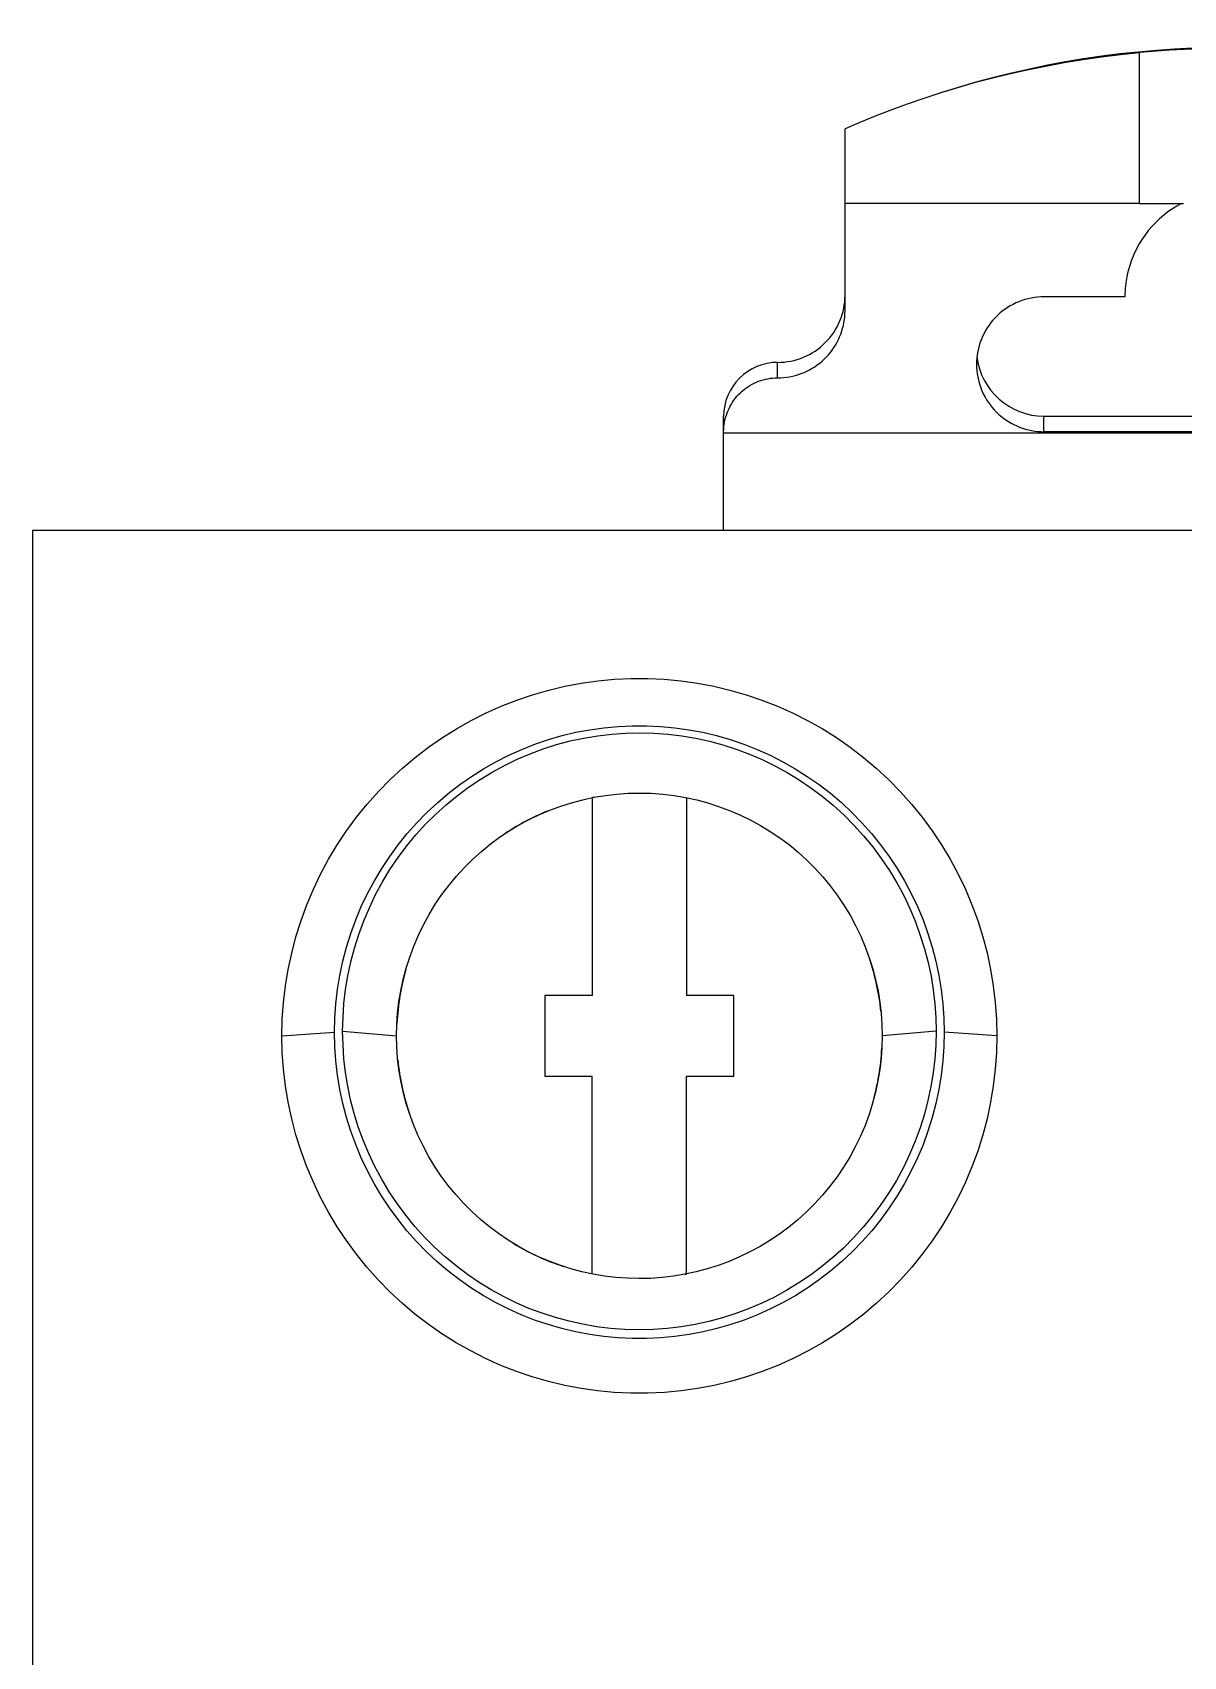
# Model space of a CAD drawing. Header units: millimetres. Extents: x 2268 to 4339, y 1619 to 2163.
# Drawn here: x 4043.6 to 4059.95, y 1847.58 to 1870.64 of the extents above; entities that cross this region are included whole.
import ezdxf

# ---------------------------------------------------------------- set-up
doc = ezdxf.new("R2010")
doc.units = ezdxf.units.MM

msp = doc.modelspace()

# ---------------------------------------------------------------- linework, layer by layer
for p, q in [((4059.055, 1870.323), (4058.787, 1870.29)), ((4059.325, 1870.351), (4059.055, 1870.323)), ((4059.75, 1870.389), (4059.325, 1870.355)), ((4059.325, 1870.356), (4059.325, 1870.351)), ((4059.325, 1868.212), (4059.325, 1870.351)), ((4060.176, 1870.409), (4059.75, 1870.389)), ((4057.732, 1870.108), (4057.477, 1870.05)), ((4057.992, 1870.16), (4057.732, 1870.108)), ((4058.255, 1870.209), (4057.992, 1870.16)), ((4058.52, 1870.252), (4058.255, 1870.209)), ((4058.787, 1870.29), (4058.52, 1870.252)), ((4056.739, 1869.856), (4056.504, 1869.784)), ((4056.98, 1869.924), (4056.739, 1869.856)), ((4057.226, 1869.989), (4056.98, 1869.924)), ((4057.477, 1870.05), (4057.226, 1869.989)), ((4056.025, 1869.624), (4055.795, 1869.539)), ((4056.262, 1869.705), (4056.025, 1869.624)), ((4056.504, 1869.784), (4056.262, 1869.705)), ((4055.571, 1869.453), (4055.354, 1869.364)), ((4055.795, 1869.539), (4055.571, 1869.453)), ((4055.354, 1869.364), (4055.144, 1869.273)), ((4055.144, 1868.212), (4055.144, 1869.273)), ((4055.144, 1866.695), (4055.144, 1868.212)), ((4055.334, 1868.212), (4055.144, 1868.212)), ((4055.527, 1868.212), (4055.334, 1868.212)), ((4055.724, 1868.212), (4055.527, 1868.212)), ((4055.925, 1868.212), (4055.724, 1868.212)), ((4056.129, 1868.212), (4055.925, 1868.212)), ((4056.336, 1868.212), (4056.129, 1868.212)), ((4056.547, 1868.212), (4056.336, 1868.212)), ((4056.761, 1868.212), (4056.547, 1868.212)), ((4056.978, 1868.212), (4056.761, 1868.212)), ((4057.198, 1868.212), (4056.978, 1868.212)), ((4057.421, 1868.212), (4057.198, 1868.212)), ((4057.647, 1868.212), (4057.421, 1868.212)), ((4057.877, 1868.212), (4057.647, 1868.212)), ((4058.109, 1868.212), (4057.877, 1868.212)), ((4058.345, 1868.212), (4058.109, 1868.212)), ((4058.585, 1868.212), (4058.345, 1868.212)), ((4058.828, 1868.212), (4058.585, 1868.212)), ((4059.074, 1868.212), (4058.828, 1868.212)), ((4059.325, 1868.212), (4059.074, 1868.212)), ((4059.325, 1868.212), (4059.951, 1868.212)), ((4059.67, 1868.046), (4059.612, 1867.997)), ((4059.73, 1868.092), (4059.67, 1868.046)), ((4059.793, 1868.136), (4059.73, 1868.092)), ((4059.857, 1868.176), (4059.793, 1868.136)), ((4059.924, 1868.212), (4059.857, 1868.176)), ((4059.456, 1867.833), (4059.409, 1867.772)), ((4059.505, 1867.89), (4059.456, 1867.833)), ((4059.557, 1867.944), (4059.505, 1867.89)), ((4059.612, 1867.997), (4059.557, 1867.944)), ((4059.282, 1867.567), (4059.246, 1867.49)), ((4059.322, 1867.64), (4059.282, 1867.567)), ((4059.364, 1867.708), (4059.322, 1867.64)), ((4059.409, 1867.772), (4059.364, 1867.708)), ((4059.182, 1867.318), (4059.156, 1867.221)), ((4059.212, 1867.407), (4059.182, 1867.318)), ((4059.246, 1867.49), (4059.212, 1867.407)), ((4059.136, 1867.117), (4059.123, 1867.006)), ((4059.156, 1867.221), (4059.136, 1867.117)), ((4057.743, 1866.86), (4057.699, 1866.848)), ((4057.788, 1866.87), (4057.743, 1866.86)), ((4057.833, 1866.877), (4057.788, 1866.87)), ((4057.878, 1866.883), (4057.833, 1866.877)), ((4057.924, 1866.886), (4057.878, 1866.883)), ((4057.969, 1866.887), (4057.924, 1866.886)), ((4059.118, 1866.887), (4057.969, 1866.887)), ((4059.123, 1867.006), (4059.118, 1866.887)), ((4055.14, 1866.609), (4055.143, 1866.652)), ((4055.143, 1866.652), (4055.144, 1866.695)), ((4057.308, 1866.622), (4057.276, 1866.59)), ((4057.342, 1866.653), (4057.308, 1866.622)), ((4057.377, 1866.682), (4057.342, 1866.653)), ((4057.413, 1866.709), (4057.377, 1866.682)), ((4057.451, 1866.734), (4057.413, 1866.709)), ((4057.49, 1866.758), (4057.451, 1866.734)), ((4057.53, 1866.78), (4057.49, 1866.758)), ((4057.571, 1866.8), (4057.53, 1866.78)), ((4057.613, 1866.818), (4057.571, 1866.8)), ((4057.656, 1866.834), (4057.613, 1866.818)), ((4057.699, 1866.848), (4057.656, 1866.834)), ((4055.083, 1866.358), (4055.097, 1866.399)), ((4055.097, 1866.399), (4055.11, 1866.44)), ((4055.11, 1866.44), (4055.12, 1866.482)), ((4055.12, 1866.482), (4055.129, 1866.524)), ((4055.129, 1866.524), (4055.135, 1866.566)), ((4055.135, 1866.566), (4055.14, 1866.609)), ((4057.14, 1866.407), (4057.118, 1866.367)), ((4057.163, 1866.446), (4057.14, 1866.407)), ((4057.189, 1866.484), (4057.163, 1866.446)), ((4057.216, 1866.521), (4057.189, 1866.484)), ((4057.245, 1866.556), (4057.216, 1866.521)), ((4057.276, 1866.59), (4057.245, 1866.556)), ((4054.961, 1866.132), (4054.986, 1866.167)), ((4054.986, 1866.167), (4055.009, 1866.203)), ((4055.009, 1866.203), (4055.03, 1866.241)), ((4055.03, 1866.241), (4055.049, 1866.279)), ((4055.049, 1866.279), (4055.067, 1866.318)), ((4055.067, 1866.318), (4055.083, 1866.358)), ((4057.05, 1866.198), (4057.039, 1866.154)), ((4057.064, 1866.242), (4057.05, 1866.198)), ((4057.08, 1866.284), (4057.064, 1866.242)), ((4057.098, 1866.326), (4057.08, 1866.284)), ((4057.118, 1866.367), (4057.098, 1866.326)), ((4054.186, 1865.737), (4054.186, 1865.956)), ((4054.749, 1865.92), (4054.784, 1865.946)), ((4054.784, 1865.946), (4054.817, 1865.973)), ((4054.817, 1865.973), (4054.848, 1866.002)), ((4054.848, 1866.002), (4054.879, 1866.033)), ((4054.879, 1866.033), (4054.908, 1866.064)), ((4054.908, 1866.064), (4054.935, 1866.097)), ((4054.935, 1866.097), (4054.961, 1866.132)), ((4057.013, 1865.974), (4057.012, 1865.928)), ((4057.012, 1865.928), (4057.013, 1865.884)), ((4057.016, 1866.019), (4057.013, 1865.974)), ((4057.021, 1866.064), (4057.016, 1866.019)), ((4057.029, 1866.109), (4057.021, 1866.064)), ((4057.039, 1866.154), (4057.029, 1866.109)), ((4053.917, 1865.688), (4053.95, 1865.699)), ((4053.95, 1865.699), (4053.982, 1865.709)), ((4053.982, 1865.709), (4054.016, 1865.718)), ((4054.016, 1865.718), (4054.049, 1865.724)), ((4054.049, 1865.724), (4054.083, 1865.73)), ((4054.083, 1865.73), (4054.118, 1865.734)), ((4054.118, 1865.734), (4054.152, 1865.736)), ((4054.152, 1865.736), (4054.186, 1865.737)), ((4054.186, 1865.737), (4054.229, 1865.738)), ((4054.229, 1865.738), (4054.272, 1865.741)), ((4054.272, 1865.741), (4054.315, 1865.745)), ((4054.315, 1865.745), (4054.357, 1865.752)), ((4054.357, 1865.752), (4054.399, 1865.761)), ((4054.399, 1865.761), (4054.441, 1865.771)), ((4054.441, 1865.771), (4054.482, 1865.784)), ((4054.482, 1865.784), (4054.523, 1865.798)), ((4054.523, 1865.798), (4054.563, 1865.814)), ((4054.563, 1865.814), (4054.602, 1865.832)), ((4054.602, 1865.832), (4054.64, 1865.851)), ((4054.64, 1865.851), (4054.678, 1865.872)), ((4054.678, 1865.872), (4054.714, 1865.895)), ((4054.714, 1865.895), (4054.749, 1865.92)), ((4057.013, 1865.884), (4057.016, 1865.84)), ((4057.016, 1865.84), (4057.021, 1865.796)), ((4057.021, 1865.796), (4057.028, 1865.752)), ((4057.028, 1865.752), (4057.037, 1865.709)), ((4057.037, 1865.709), (4057.048, 1865.666)), ((4053.587, 1865.449), (4053.609, 1865.475)), ((4053.609, 1865.475), (4053.633, 1865.5)), ((4053.633, 1865.5), (4053.657, 1865.525)), ((4053.657, 1865.525), (4053.682, 1865.548)), ((4053.682, 1865.548), (4053.709, 1865.57)), ((4053.709, 1865.57), (4053.736, 1865.591)), ((4053.736, 1865.591), (4053.764, 1865.61)), ((4053.764, 1865.61), (4053.793, 1865.628)), ((4053.793, 1865.628), (4053.823, 1865.645)), ((4053.823, 1865.645), (4053.854, 1865.661)), ((4053.854, 1865.661), (4053.885, 1865.675)), ((4053.885, 1865.675), (4053.917, 1865.688)), ((4057.048, 1865.666), (4057.061, 1865.624)), ((4057.061, 1865.624), (4057.076, 1865.582)), ((4057.076, 1865.582), (4057.093, 1865.542)), ((4057.093, 1865.542), (4057.112, 1865.502)), ((4057.112, 1865.502), (4057.132, 1865.463)), ((4053.458, 1865.208), (4053.469, 1865.24)), ((4053.469, 1865.24), (4053.482, 1865.272)), ((4053.482, 1865.272), (4053.496, 1865.303)), ((4053.496, 1865.303), (4053.512, 1865.334)), ((4053.512, 1865.334), (4053.529, 1865.364)), ((4053.529, 1865.364), (4053.547, 1865.393)), ((4053.547, 1865.393), (4053.566, 1865.421)), ((4053.566, 1865.421), (4053.587, 1865.449)), ((4057.132, 1865.463), (4057.155, 1865.425)), ((4057.155, 1865.425), (4057.179, 1865.388)), ((4057.179, 1865.388), (4057.205, 1865.352)), ((4057.205, 1865.352), (4057.233, 1865.317)), ((4057.233, 1865.317), (4057.262, 1865.283)), ((4057.262, 1865.283), (4057.292, 1865.252)), ((4057.292, 1865.252), (4057.324, 1865.221)), ((4053.42, 1864.972), (4053.42, 1865.192)), ((4053.42, 1864.972), (4053.421, 1865.006)), ((4053.421, 1865.006), (4053.423, 1865.04)), ((4053.423, 1865.04), (4053.427, 1865.074)), ((4053.427, 1865.074), (4053.432, 1865.108)), ((4053.432, 1865.108), (4053.439, 1865.142)), ((4053.439, 1865.142), (4053.448, 1865.175)), ((4053.448, 1865.175), (4053.458, 1865.208)), ((4057.324, 1865.221), (4057.357, 1865.192)), ((4057.357, 1865.192), (4057.392, 1865.165)), ((4057.392, 1865.165), (4057.428, 1865.139)), ((4057.428, 1865.139), (4057.465, 1865.115)), ((4057.465, 1865.115), (4057.503, 1865.092)), ((4057.503, 1865.092), (4057.542, 1865.072)), ((4057.542, 1865.072), (4057.583, 1865.053)), ((4057.583, 1865.053), (4057.623, 1865.036)), ((4057.623, 1865.036), (4057.665, 1865.021)), ((4057.665, 1865.021), (4057.707, 1865.008)), ((4057.707, 1865.008), (4057.75, 1864.997)), ((4057.969, 1864.972), (4057.969, 1865.192)), ((4057.969, 1865.192), (4063.237, 1865.192)), ((4053.42, 1864.956), (4053.42, 1864.972)), ((4053.42, 1864.956), (4067.786, 1864.956)), ((4053.42, 1863.576), (4053.42, 1864.956)), ((4057.75, 1864.997), (4057.793, 1864.988)), ((4057.793, 1864.988), (4057.837, 1864.981)), ((4057.837, 1864.981), (4057.881, 1864.976)), ((4057.881, 1864.976), (4057.925, 1864.973)), ((4057.925, 1864.973), (4057.969, 1864.972)), ((4063.237, 1864.972), (4057.969, 1864.972)), ((4043.604, 1863.576), (4077.89, 1863.576)), ((4043.604, 1863.576), (4043.604, 1845.475)), ((4050.935, 1861.303), (4051.166, 1861.358)), ((4051.166, 1861.358), (4051.398, 1861.401)), ((4051.398, 1861.401), (4051.633, 1861.434)), ((4051.633, 1861.434), (4051.868, 1861.456)), ((4051.868, 1861.456), (4052.104, 1861.468)), ((4052.104, 1861.468), (4052.341, 1861.468)), ((4052.341, 1861.468), (4052.577, 1861.457)), ((4052.577, 1861.457), (4052.813, 1861.435)), ((4052.813, 1861.435), (4053.047, 1861.402)), ((4053.047, 1861.402), (4053.28, 1861.358)), ((4053.28, 1861.358), (4053.51, 1861.303)), ((4050.262, 1861.075), (4050.483, 1861.161)), ((4050.483, 1861.161), (4050.707, 1861.237)), ((4050.707, 1861.237), (4050.935, 1861.303)), ((4053.51, 1861.303), (4053.738, 1861.237)), ((4053.738, 1861.237), (4053.963, 1861.161)), ((4053.963, 1861.161), (4054.184, 1861.075)), ((4049.626, 1860.754), (4049.833, 1860.871)), ((4049.833, 1860.871), (4050.045, 1860.978)), ((4050.045, 1860.978), (4050.262, 1861.075)), ((4054.184, 1861.075), (4054.4, 1860.978)), ((4054.4, 1860.978), (4054.612, 1860.871)), ((4054.612, 1860.871), (4054.819, 1860.755)), ((4049.229, 1860.492), (4049.425, 1860.628)), ((4049.425, 1860.628), (4049.626, 1860.754)), ((4050.931, 1860.6), (4051.125, 1860.656)), ((4051.125, 1860.656), (4051.322, 1860.703)), ((4051.322, 1860.703), (4051.52, 1860.74)), ((4051.435, 1860.622), (4051.632, 1860.655)), ((4051.52, 1860.74), (4051.72, 1860.768)), ((4051.632, 1860.655), (4051.831, 1860.678)), ((4051.72, 1860.768), (4051.921, 1860.787)), ((4051.831, 1860.678), (4052.03, 1860.692)), ((4051.921, 1860.787), (4052.122, 1860.797)), ((4052.03, 1860.692), (4052.23, 1860.697)), ((4052.122, 1860.797), (4052.324, 1860.797)), ((4052.23, 1860.697), (4052.429, 1860.692)), ((4052.324, 1860.797), (4052.525, 1860.787)), ((4052.429, 1860.692), (4052.629, 1860.677)), ((4052.525, 1860.787), (4052.726, 1860.768)), ((4052.629, 1860.677), (4052.827, 1860.653)), ((4052.726, 1860.768), (4052.926, 1860.74)), ((4052.827, 1860.653), (4053.023, 1860.62)), ((4052.926, 1860.74), (4053.124, 1860.703)), ((4053.124, 1860.703), (4053.32, 1860.656)), ((4053.32, 1860.656), (4053.514, 1860.6)), ((4054.819, 1860.755), (4055.021, 1860.628)), ((4055.021, 1860.628), (4055.216, 1860.492)), ((4049.04, 1860.347), (4049.229, 1860.492)), ((4050.367, 1860.377), (4050.552, 1860.46)), ((4050.488, 1860.321), (4050.671, 1860.399)), ((4050.552, 1860.46), (4050.74, 1860.534)), ((4050.671, 1860.399), (4050.858, 1860.468)), ((4050.74, 1860.534), (4050.931, 1860.6)), ((4050.858, 1860.468), (4051.048, 1860.528)), ((4051.048, 1860.528), (4051.24, 1860.58)), ((4051.24, 1860.58), (4051.435, 1860.622)), ((4053.023, 1860.62), (4053.218, 1860.577)), ((4053.218, 1860.577), (4053.41, 1860.525)), ((4053.41, 1860.525), (4053.599, 1860.464)), ((4053.514, 1860.6), (4053.706, 1860.534)), ((4053.599, 1860.464), (4053.786, 1860.394)), ((4053.706, 1860.534), (4053.894, 1860.46)), ((4053.786, 1860.394), (4053.969, 1860.316)), ((4053.894, 1860.46), (4054.079, 1860.377)), ((4055.216, 1860.492), (4055.405, 1860.347)), ((4048.684, 1860.031), (4048.858, 1860.193)), ((4048.858, 1860.193), (4049.04, 1860.347)), ((4049.838, 1860.077), (4050.009, 1860.186)), ((4050.009, 1860.186), (4050.186, 1860.286)), ((4050.133, 1860.139), (4050.309, 1860.234)), ((4050.186, 1860.286), (4050.367, 1860.377)), ((4050.309, 1860.234), (4050.488, 1860.321)), ((4053.969, 1860.316), (4054.148, 1860.229)), ((4054.079, 1860.377), (4054.26, 1860.286)), ((4054.148, 1860.229), (4054.323, 1860.133)), ((4054.26, 1860.286), (4054.436, 1860.186)), ((4054.436, 1860.186), (4054.608, 1860.077)), ((4055.405, 1860.347), (4055.587, 1860.194)), ((4055.587, 1860.194), (4055.762, 1860.032)), ((4048.516, 1859.861), (4048.684, 1860.031)), ((4049.509, 1859.836), (4049.671, 1859.961)), ((4049.671, 1859.961), (4049.838, 1860.077)), ((4049.796, 1859.923), (4049.963, 1860.035)), ((4049.963, 1860.035), (4050.133, 1860.139)), ((4054.323, 1860.133), (4054.494, 1860.029)), ((4054.494, 1860.029), (4054.66, 1859.916)), ((4054.608, 1860.077), (4054.775, 1859.961)), ((4054.775, 1859.961), (4054.936, 1859.837)), ((4055.762, 1860.032), (4055.929, 1859.861)), ((4048.357, 1859.683), (4048.516, 1859.861)), ((4049.205, 1859.565), (4049.354, 1859.704)), ((4049.354, 1859.704), (4049.509, 1859.836)), ((4049.48, 1859.675), (4049.635, 1859.803)), ((4049.635, 1859.803), (4049.796, 1859.923)), ((4051.106, 1859.655), (4051.261, 1859.704)), ((4051.261, 1859.704), (4051.419, 1859.746)), ((4051.419, 1859.746), (4051.578, 1859.78)), ((4051.553, 1859.775), (4051.553, 1856.968)), ((4051.578, 1859.78), (4051.74, 1859.807)), ((4051.74, 1859.807), (4051.902, 1859.826)), ((4051.902, 1859.826), (4052.065, 1859.837)), ((4052.065, 1859.837), (4052.229, 1859.841)), ((4052.229, 1859.841), (4052.392, 1859.837)), ((4052.392, 1859.837), (4052.555, 1859.825)), ((4052.555, 1859.825), (4052.717, 1859.805)), ((4052.717, 1859.805), (4052.878, 1859.778)), ((4052.878, 1859.778), (4053.037, 1859.743)), ((4052.893, 1859.775), (4052.893, 1856.968)), ((4053.037, 1859.743), (4053.194, 1859.701)), ((4053.194, 1859.701), (4053.349, 1859.652)), ((4054.66, 1859.916), (4054.821, 1859.795)), ((4054.821, 1859.795), (4054.977, 1859.667)), ((4054.936, 1859.837), (4055.092, 1859.705)), ((4055.092, 1859.705), (4055.241, 1859.565)), ((4055.929, 1859.861), (4056.088, 1859.683)), ((4048.065, 1859.305), (4048.207, 1859.497)), ((4048.207, 1859.497), (4048.357, 1859.683)), ((4049.062, 1859.419), (4049.205, 1859.565)), ((4049.186, 1859.397), (4049.33, 1859.54)), ((4049.33, 1859.54), (4049.48, 1859.675)), ((4050.657, 1859.465), (4050.803, 1859.535)), ((4050.803, 1859.535), (4050.953, 1859.599)), ((4050.953, 1859.599), (4051.106, 1859.655)), ((4053.349, 1859.652), (4053.502, 1859.595)), ((4053.502, 1859.595), (4053.651, 1859.531)), ((4053.651, 1859.531), (4053.798, 1859.46)), ((4054.977, 1859.667), (4055.126, 1859.53)), ((4055.126, 1859.53), (4055.27, 1859.386)), ((4055.241, 1859.565), (4055.384, 1859.419)), ((4056.088, 1859.683), (4056.239, 1859.498)), ((4056.239, 1859.498), (4056.38, 1859.305)), ((4047.933, 1859.106), (4048.065, 1859.305)), ((4048.798, 1859.107), (4048.926, 1859.266)), ((4048.919, 1859.089), (4049.049, 1859.246)), ((4048.926, 1859.266), (4049.062, 1859.419)), ((4049.049, 1859.246), (4049.186, 1859.397)), ((4050.238, 1859.212), (4050.374, 1859.303)), ((4050.374, 1859.303), (4050.513, 1859.387)), ((4050.513, 1859.387), (4050.657, 1859.465)), ((4053.798, 1859.46), (4053.941, 1859.382)), ((4053.941, 1859.382), (4054.081, 1859.297)), ((4054.081, 1859.297), (4054.217, 1859.206)), ((4055.27, 1859.386), (4055.407, 1859.234)), ((4055.384, 1859.419), (4055.519, 1859.266)), ((4055.519, 1859.266), (4055.648, 1859.107)), ((4056.38, 1859.305), (4056.513, 1859.106)), ((4047.81, 1858.9), (4047.933, 1859.106)), ((4048.677, 1858.942), (4048.798, 1859.107)), ((4048.796, 1858.925), (4048.919, 1859.089)), ((4049.856, 1858.9), (4049.979, 1859.01)), ((4049.979, 1859.01), (4050.106, 1859.114)), ((4050.106, 1859.114), (4050.238, 1859.212)), ((4054.217, 1859.206), (4054.349, 1859.108)), ((4054.349, 1859.108), (4054.476, 1859.003)), ((4055.407, 1859.234), (4055.537, 1859.076)), ((4055.537, 1859.076), (4055.659, 1858.912)), ((4055.648, 1859.107), (4055.769, 1858.942)), ((4056.513, 1859.106), (4056.636, 1858.901)), ((4047.696, 1858.69), (4047.81, 1858.9)), ((4048.564, 1858.771), (4048.677, 1858.942)), ((4048.681, 1858.755), (4048.796, 1858.925)), ((4049.626, 1858.661), (4049.738, 1858.783)), ((4049.738, 1858.783), (4049.856, 1858.9)), ((4054.476, 1859.003), (4054.598, 1858.892)), ((4054.598, 1858.892), (4054.716, 1858.775)), ((4055.659, 1858.912), (4055.773, 1858.741)), ((4055.769, 1858.942), (4055.882, 1858.771)), ((4056.636, 1858.901), (4056.749, 1858.69)), ((4047.593, 1858.474), (4047.696, 1858.69)), ((4048.362, 1858.414), (4048.459, 1858.595)), ((4048.459, 1858.595), (4048.564, 1858.771)), ((4048.477, 1858.398), (4048.575, 1858.579)), ((4048.575, 1858.579), (4048.681, 1858.755)), ((4049.52, 1858.533), (4049.626, 1858.661)), ((4054.716, 1858.775), (4054.828, 1858.652)), ((4054.828, 1858.652), (4054.934, 1858.523)), ((4055.773, 1858.741), (4055.879, 1858.565)), ((4055.879, 1858.565), (4055.977, 1858.384)), ((4055.882, 1858.771), (4055.987, 1858.595)), ((4055.987, 1858.595), (4056.084, 1858.414)), ((4056.749, 1858.69), (4056.853, 1858.474)), ((4047.5, 1858.254), (4047.593, 1858.474)), ((4048.274, 1858.229), (4048.362, 1858.414)), ((4048.388, 1858.213), (4048.477, 1858.398)), ((4049.325, 1858.261), (4049.419, 1858.4)), ((4049.419, 1858.4), (4049.52, 1858.533)), ((4054.934, 1858.523), (4055.034, 1858.389)), ((4055.034, 1858.389), (4055.128, 1858.25)), ((4055.977, 1858.384), (4056.065, 1858.199)), ((4056.084, 1858.414), (4056.172, 1858.229)), ((4056.853, 1858.474), (4056.945, 1858.254)), ((4047.418, 1858.029), (4047.5, 1858.254)), ((4048.194, 1858.039), (4048.274, 1858.229)), ((4048.308, 1858.024), (4048.388, 1858.213)), ((4049.158, 1857.971), (4049.238, 1858.118)), ((4049.238, 1858.118), (4049.325, 1858.261)), ((4055.128, 1858.25), (4055.215, 1858.107)), ((4055.215, 1858.107), (4055.294, 1857.96)), ((4056.065, 1858.199), (4056.144, 1858.011)), ((4056.172, 1858.229), (4056.252, 1858.04)), ((4056.945, 1858.254), (4057.028, 1858.029)), ((4047.346, 1857.801), (4047.418, 1858.029)), ((4048.124, 1857.847), (4048.194, 1858.039)), ((4048.237, 1857.833), (4048.308, 1858.024)), ((4049.085, 1857.821), (4049.158, 1857.971)), ((4055.294, 1857.96), (4055.366, 1857.809)), ((4056.144, 1858.011), (4056.213, 1857.82)), ((4056.252, 1858.04), (4056.322, 1857.847)), ((4057.028, 1858.029), (4057.1, 1857.801)), ((4047.285, 1857.569), (4047.346, 1857.801)), ((4048.011, 1857.452), (4048.063, 1857.651)), ((4048.063, 1857.651), (4048.124, 1857.847)), ((4048.124, 1857.443), (4048.176, 1857.639)), ((4048.176, 1857.639), (4048.237, 1857.833)), ((4048.962, 1857.511), (4049.02, 1857.667)), ((4049.02, 1857.667), (4049.085, 1857.821)), ((4055.366, 1857.809), (4055.431, 1857.656)), ((4055.431, 1857.656), (4055.488, 1857.501)), ((4056.213, 1857.82), (4056.273, 1857.628)), ((4056.273, 1857.628), (4056.324, 1857.434)), ((4056.322, 1857.847), (4056.383, 1857.651)), ((4056.383, 1857.651), (4056.435, 1857.452)), ((4057.1, 1857.801), (4057.16, 1857.57)), ((4047.236, 1857.336), (4047.285, 1857.569)), ((4047.968, 1857.252), (4048.011, 1857.452)), ((4048.083, 1857.246), (4048.124, 1857.443)), ((4048.912, 1857.353), (4048.962, 1857.511)), ((4055.488, 1857.501), (4055.537, 1857.345)), ((4056.324, 1857.434), (4056.365, 1857.24)), ((4056.435, 1857.452), (4056.478, 1857.252)), ((4057.16, 1857.57), (4057.21, 1857.336)), ((4047.197, 1857.101), (4047.236, 1857.336)), ((4047.935, 1857.05), (4047.968, 1857.252)), ((4048.05, 1857.049), (4048.083, 1857.246)), ((4048.835, 1857.034), (4048.87, 1857.194)), ((4048.87, 1857.194), (4048.912, 1857.353)), ((4055.537, 1857.345), (4055.578, 1857.187)), ((4055.578, 1857.187), (4055.612, 1857.029)), ((4056.365, 1857.24), (4056.396, 1857.045)), ((4056.478, 1857.252), (4056.511, 1857.05)), ((4057.21, 1857.336), (4057.249, 1857.101)), ((4047.169, 1856.865), (4047.197, 1857.101)), ((4047.911, 1856.847), (4047.935, 1857.05)), ((4048.027, 1856.852), (4048.05, 1857.049)), ((4048.809, 1856.874), (4048.835, 1857.034)), ((4050.882, 1856.968), (4050.882, 1855.818)), ((4051.553, 1856.968), (4050.882, 1856.968)), ((4053.564, 1856.968), (4052.893, 1856.968)), ((4053.564, 1855.818), (4053.564, 1856.968)), ((4055.612, 1857.029), (4055.638, 1856.87)), ((4056.396, 1857.045), (4056.419, 1856.849)), ((4056.511, 1857.05), (4056.535, 1856.847)), ((4057.249, 1857.101), (4057.277, 1856.865)), ((4047.152, 1856.629), (4047.169, 1856.865)), ((4047.897, 1856.645), (4047.911, 1856.847)), ((4048.014, 1856.654), (4048.027, 1856.852)), ((4048.779, 1856.553), (4048.79, 1856.713)), ((4048.79, 1856.713), (4048.809, 1856.874)), ((4055.638, 1856.87), (4055.656, 1856.711)), ((4055.656, 1856.711), (4055.667, 1856.552)), ((4056.419, 1856.849), (4056.432, 1856.653)), ((4056.535, 1856.847), (4056.549, 1856.645)), ((4057.277, 1856.865), (4057.294, 1856.629)), ((4047.147, 1856.393), (4047.152, 1856.629)), ((4047.892, 1856.443), (4047.897, 1856.645)), ((4048.009, 1856.458), (4048.014, 1856.654)), ((4048.775, 1856.393), (4048.779, 1856.553)), ((4055.667, 1856.552), (4055.671, 1856.393)), ((4056.432, 1856.653), (4056.437, 1856.458)), ((4056.549, 1856.645), (4056.554, 1856.443)), ((4057.294, 1856.629), (4057.299, 1856.393)), ((4047.147, 1856.393), (4047.892, 1856.443)), ((4047.152, 1856.157), (4047.147, 1856.393)), ((4047.897, 1856.24), (4047.892, 1856.443)), ((4048.014, 1856.263), (4048.009, 1856.458)), ((4048.009, 1856.458), (4048.775, 1856.393)), ((4048.027, 1856.068), (4048.014, 1856.263)), ((4048.779, 1856.235), (4048.775, 1856.393)), ((4055.671, 1856.393), (4055.667, 1856.234)), ((4056.437, 1856.458), (4055.671, 1856.393)), ((4056.432, 1856.262), (4056.419, 1856.065)), ((4056.437, 1856.458), (4056.432, 1856.262)), ((4056.554, 1856.443), (4056.549, 1856.24)), ((4057.299, 1856.393), (4056.554, 1856.443)), ((4057.299, 1856.393), (4057.294, 1856.157)), ((4047.169, 1855.92), (4047.152, 1856.157)), ((4047.911, 1856.037), (4047.897, 1856.24)), ((4047.935, 1855.835), (4047.911, 1856.037)), ((4048.049, 1855.873), (4048.027, 1856.068)), ((4048.79, 1856.076), (4048.779, 1856.235)), ((4048.808, 1855.918), (4048.79, 1856.076)), ((4055.656, 1856.074), (4055.637, 1855.914)), ((4055.667, 1856.234), (4055.656, 1856.074)), ((4056.419, 1856.065), (4056.396, 1855.869)), ((4056.535, 1856.037), (4056.511, 1855.835)), ((4056.549, 1856.24), (4056.535, 1856.037)), ((4057.294, 1856.157), (4057.277, 1855.92)), ((4047.197, 1855.684), (4047.169, 1855.92)), ((4047.968, 1855.633), (4047.935, 1855.835)), ((4048.081, 1855.679), (4048.049, 1855.873)), ((4048.834, 1855.759), (4048.808, 1855.918)), ((4050.882, 1855.818), (4051.553, 1855.818)), ((4051.553, 1853.011), (4051.553, 1855.818)), ((4052.893, 1853.011), (4052.893, 1855.818)), ((4052.893, 1855.818), (4053.564, 1855.818)), ((4055.637, 1855.914), (4055.611, 1855.754)), ((4056.396, 1855.869), (4056.364, 1855.672)), ((4056.511, 1855.835), (4056.478, 1855.633)), ((4057.277, 1855.92), (4057.249, 1855.684)), ((4047.236, 1855.449), (4047.197, 1855.684)), ((4048.011, 1855.433), (4047.968, 1855.633)), ((4048.121, 1855.485), (4048.081, 1855.679)), ((4048.867, 1855.602), (4048.834, 1855.759)), ((4048.908, 1855.445), (4048.867, 1855.602)), ((4055.577, 1855.594), (4055.535, 1855.436)), ((4055.611, 1855.754), (4055.577, 1855.594)), ((4056.364, 1855.672), (4056.322, 1855.476)), ((4056.478, 1855.633), (4056.435, 1855.433)), ((4057.249, 1855.684), (4057.21, 1855.449)), ((4047.286, 1855.216), (4047.236, 1855.449)), ((4048.063, 1855.235), (4048.011, 1855.433)), ((4048.172, 1855.292), (4048.121, 1855.485)), ((4048.957, 1855.289), (4048.908, 1855.445)), ((4055.535, 1855.436), (4055.485, 1855.278)), ((4056.322, 1855.476), (4056.271, 1855.281)), ((4056.435, 1855.433), (4056.383, 1855.235)), ((4057.21, 1855.449), (4057.16, 1855.216)), ((4047.346, 1854.985), (4047.286, 1855.216)), ((4048.124, 1855.04), (4048.063, 1855.235)), ((4048.231, 1855.1), (4048.172, 1855.292)), ((4048.3, 1854.91), (4048.231, 1855.1)), ((4049.013, 1855.134), (4048.957, 1855.289)), ((4049.078, 1854.981), (4049.013, 1855.134)), ((4055.428, 1855.122), (4055.363, 1854.969)), ((4055.485, 1855.278), (4055.428, 1855.122)), ((4056.271, 1855.281), (4056.21, 1855.087)), ((4056.383, 1855.235), (4056.322, 1855.039)), ((4057.16, 1855.216), (4057.099, 1854.985)), ((4047.418, 1854.757), (4047.346, 1854.985)), ((4048.194, 1854.848), (4048.124, 1855.04)), ((4048.379, 1854.722), (4048.3, 1854.91)), ((4049.15, 1854.831), (4049.078, 1854.981)), ((4055.363, 1854.969), (4055.29, 1854.819)), ((4056.14, 1854.895), (4056.06, 1854.707)), ((4056.21, 1855.087), (4056.14, 1854.895)), ((4056.322, 1855.039), (4056.252, 1854.847)), ((4057.099, 1854.985), (4057.028, 1854.757)), ((4047.5, 1854.533), (4047.418, 1854.757)), ((4048.273, 1854.659), (4048.194, 1854.848)), ((4048.361, 1854.475), (4048.273, 1854.659)), ((4048.467, 1854.537), (4048.379, 1854.722)), ((4049.229, 1854.684), (4049.15, 1854.831)), ((4049.315, 1854.541), (4049.229, 1854.684)), ((4055.21, 1854.672), (4055.123, 1854.529)), ((4055.29, 1854.819), (4055.21, 1854.672)), ((4056.06, 1854.707), (4055.972, 1854.522)), ((4056.173, 1854.659), (4056.085, 1854.474)), ((4056.252, 1854.847), (4056.173, 1854.659)), ((4057.028, 1854.757), (4056.946, 1854.533)), ((4047.593, 1854.313), (4047.5, 1854.533)), ((4048.457, 1854.295), (4048.361, 1854.475)), ((4048.564, 1854.356), (4048.467, 1854.537)), ((4049.408, 1854.402), (4049.315, 1854.541)), ((4049.508, 1854.268), (4049.408, 1854.402)), ((4055.123, 1854.529), (4055.03, 1854.391)), ((4055.972, 1854.522), (4055.874, 1854.341)), ((4056.085, 1854.474), (4055.989, 1854.294)), ((4056.946, 1854.533), (4056.853, 1854.313)), ((4047.696, 1854.098), (4047.593, 1854.313)), ((4048.562, 1854.119), (4048.457, 1854.295)), ((4048.669, 1854.18), (4048.564, 1854.356)), ((4048.783, 1854.01), (4048.669, 1854.18)), ((4049.614, 1854.139), (4049.508, 1854.268)), ((4054.929, 1854.257), (4054.823, 1854.129)), ((4055.03, 1854.391), (4054.929, 1854.257)), ((4055.768, 1854.166), (4055.653, 1853.996)), ((4055.874, 1854.341), (4055.768, 1854.166)), ((4055.989, 1854.294), (4055.884, 1854.119)), ((4056.853, 1854.313), (4056.75, 1854.097)), ((4047.809, 1853.888), (4047.696, 1854.098)), ((4048.674, 1853.949), (4048.562, 1854.119)), ((4048.795, 1853.785), (4048.674, 1853.949)), ((4048.905, 1853.845), (4048.783, 1854.01)), ((4049.726, 1854.016), (4049.614, 1854.139)), ((4049.843, 1853.898), (4049.726, 1854.016)), ((4054.711, 1854.007), (4054.594, 1853.89)), ((4054.823, 1854.129), (4054.711, 1854.007)), ((4055.653, 1853.996), (4055.531, 1853.832)), ((4055.772, 1853.949), (4055.651, 1853.784)), ((4055.884, 1854.119), (4055.772, 1853.949)), ((4056.75, 1854.097), (4056.637, 1853.887)), ((4047.931, 1853.683), (4047.809, 1853.888)), ((4048.922, 1853.626), (4048.795, 1853.785)), ((4049.034, 1853.687), (4048.905, 1853.845)), ((4049.966, 1853.787), (4049.843, 1853.898)), ((4050.093, 1853.682), (4049.966, 1853.787)), ((4054.472, 1853.779), (4054.344, 1853.675)), ((4054.594, 1853.89), (4054.472, 1853.779)), ((4055.531, 1853.832), (4055.401, 1853.674)), ((4055.651, 1853.784), (4055.523, 1853.625)), ((4056.637, 1853.887), (4056.515, 1853.683)), ((4048.063, 1853.485), (4047.931, 1853.683)), ((4048.204, 1853.293), (4048.063, 1853.485)), ((4049.058, 1853.473), (4048.922, 1853.626)), ((4049.171, 1853.535), (4049.034, 1853.687)), ((4049.314, 1853.391), (4049.171, 1853.535)), ((4050.224, 1853.584), (4050.093, 1853.682)), ((4050.36, 1853.492), (4050.224, 1853.584)), ((4050.5, 1853.407), (4050.36, 1853.492)), ((4054.077, 1853.486), (4053.937, 1853.402)), ((4054.213, 1853.577), (4054.077, 1853.486)), ((4054.344, 1853.675), (4054.213, 1853.577)), ((4055.264, 1853.524), (4055.121, 1853.38)), ((4055.401, 1853.674), (4055.264, 1853.524)), ((4055.523, 1853.625), (4055.388, 1853.473)), ((4056.383, 1853.484), (4056.241, 1853.292)), ((4056.515, 1853.683), (4056.383, 1853.484)), ((4048.354, 1853.107), (4048.204, 1853.293)), ((4049.2, 1853.328), (4049.058, 1853.473)), ((4049.348, 1853.189), (4049.2, 1853.328)), ((4049.464, 1853.254), (4049.314, 1853.391)), ((4049.619, 1853.125), (4049.464, 1853.254)), ((4050.643, 1853.328), (4050.5, 1853.407)), ((4050.79, 1853.257), (4050.643, 1853.328)), ((4050.94, 1853.193), (4050.79, 1853.257)), ((4053.647, 1853.253), (4053.497, 1853.189)), ((4053.794, 1853.324), (4053.647, 1853.253)), ((4053.937, 1853.402), (4053.794, 1853.324)), ((4054.971, 1853.244), (4054.816, 1853.116)), ((4055.121, 1853.38), (4054.971, 1853.244)), ((4055.246, 1853.327), (4055.097, 1853.188)), ((4055.388, 1853.473), (4055.246, 1853.327)), ((4056.241, 1853.292), (4056.091, 1853.107)), ((4048.513, 1852.929), (4048.354, 1853.107)), ((4049.503, 1853.057), (4049.348, 1853.189)), ((4049.664, 1852.933), (4049.503, 1853.057)), ((4049.78, 1853.004), (4049.619, 1853.125)), ((4051.093, 1853.136), (4050.94, 1853.193)), ((4051.248, 1853.086), (4051.093, 1853.136)), ((4051.406, 1853.044), (4051.248, 1853.086)), ((4051.565, 1853.009), (4051.406, 1853.044)), ((4053.03, 1853.041), (4052.87, 1853.007)), ((4053.188, 1853.083), (4053.03, 1853.041)), ((4053.344, 1853.133), (4053.188, 1853.083)), ((4053.497, 1853.189), (4053.344, 1853.133)), ((4054.816, 1853.116), (4054.655, 1852.996)), ((4054.942, 1853.056), (4054.781, 1852.932)), ((4055.097, 1853.188), (4054.942, 1853.056)), ((4056.091, 1853.107), (4055.933, 1852.929)), ((4048.679, 1852.759), (4048.513, 1852.929)), ((4049.831, 1852.816), (4049.664, 1852.933)), ((4049.946, 1852.891), (4049.78, 1853.004)), ((4050.003, 1852.707), (4049.831, 1852.816)), ((4050.117, 1852.786), (4049.946, 1852.891)), ((4050.292, 1852.69), (4050.117, 1852.786)), ((4051.727, 1852.981), (4051.565, 1853.009)), ((4051.889, 1852.961), (4051.727, 1852.981)), ((4052.053, 1852.95), (4051.889, 1852.961)), ((4052.217, 1852.945), (4052.053, 1852.95)), ((4052.381, 1852.949), (4052.217, 1852.945)), ((4052.545, 1852.96), (4052.381, 1852.949)), ((4052.708, 1852.98), (4052.545, 1852.96)), ((4052.87, 1853.007), (4052.708, 1852.98)), ((4054.489, 1852.884), (4054.318, 1852.78)), ((4054.615, 1852.816), (4054.443, 1852.707)), ((4054.655, 1852.996), (4054.489, 1852.884)), ((4054.781, 1852.932), (4054.615, 1852.816)), ((4055.933, 1852.929), (4055.766, 1852.759)), ((4048.853, 1852.597), (4048.679, 1852.759)), ((4049.035, 1852.443), (4048.853, 1852.597)), ((4050.179, 1852.607), (4050.003, 1852.707)), ((4050.36, 1852.515), (4050.179, 1852.607)), ((4050.472, 1852.602), (4050.292, 1852.69)), ((4050.655, 1852.523), (4050.472, 1852.602)), ((4053.963, 1852.597), (4053.78, 1852.519)), ((4054.143, 1852.684), (4053.963, 1852.597)), ((4054.266, 1852.607), (4054.085, 1852.515)), ((4054.318, 1852.78), (4054.143, 1852.684)), ((4054.443, 1852.707), (4054.266, 1852.607)), ((4055.592, 1852.597), (4055.41, 1852.443)), ((4055.766, 1852.759), (4055.592, 1852.597)), ((4049.224, 1852.298), (4049.035, 1852.443)), ((4050.545, 1852.432), (4050.36, 1852.515)), ((4050.734, 1852.357), (4050.545, 1852.432)), ((4050.841, 1852.453), (4050.655, 1852.523)), ((4050.926, 1852.292), (4050.734, 1852.357)), ((4051.031, 1852.392), (4050.841, 1852.453)), ((4051.224, 1852.34), (4051.031, 1852.392)), ((4051.419, 1852.297), (4051.224, 1852.34)), ((4053.209, 1852.337), (4053.014, 1852.294)), ((4053.402, 1852.388), (4053.209, 1852.337)), ((4053.593, 1852.449), (4053.402, 1852.388)), ((4053.712, 1852.357), (4053.52, 1852.292)), ((4053.78, 1852.519), (4053.593, 1852.449)), ((4053.9, 1852.432), (4053.712, 1852.357)), ((4054.085, 1852.515), (4053.9, 1852.432)), ((4055.41, 1852.443), (4055.222, 1852.298)), ((4049.419, 1852.162), (4049.224, 1852.298)), ((4049.62, 1852.035), (4049.419, 1852.162)), ((4051.12, 1852.236), (4050.926, 1852.292)), ((4051.318, 1852.188), (4051.12, 1852.236)), ((4051.517, 1852.15), (4051.318, 1852.188)), ((4051.616, 1852.263), (4051.419, 1852.297)), ((4051.717, 1852.122), (4051.517, 1852.15)), ((4051.815, 1852.239), (4051.616, 1852.263)), ((4051.919, 1852.103), (4051.717, 1852.122)), ((4052.015, 1852.224), (4051.815, 1852.239)), ((4052.121, 1852.093), (4051.919, 1852.103)), ((4052.216, 1852.219), (4052.015, 1852.224)), ((4052.324, 1852.093), (4052.121, 1852.093)), ((4052.417, 1852.223), (4052.216, 1852.219)), ((4052.526, 1852.103), (4052.324, 1852.093)), ((4052.617, 1852.238), (4052.417, 1852.223)), ((4052.728, 1852.122), (4052.526, 1852.103)), ((4052.816, 1852.261), (4052.617, 1852.238)), ((4052.929, 1852.15), (4052.728, 1852.122)), ((4053.014, 1852.294), (4052.816, 1852.261)), ((4053.128, 1852.188), (4052.929, 1852.15)), ((4053.325, 1852.235), (4053.128, 1852.188)), ((4053.52, 1852.292), (4053.325, 1852.235)), ((4055.027, 1852.162), (4054.825, 1852.035)), ((4055.222, 1852.298), (4055.027, 1852.162)), ((4049.827, 1851.918), (4049.62, 1852.035)), ((4050.039, 1851.811), (4049.827, 1851.918)), ((4054.618, 1851.918), (4054.406, 1851.811)), ((4054.825, 1852.035), (4054.618, 1851.918)), ((4050.256, 1851.714), (4050.039, 1851.811)), ((4050.477, 1851.627), (4050.256, 1851.714)), ((4054.189, 1851.714), (4053.968, 1851.627)), ((4054.406, 1851.811), (4054.189, 1851.714)), ((4050.702, 1851.55), (4050.477, 1851.627)), ((4050.931, 1851.485), (4050.702, 1851.55)), ((4051.162, 1851.429), (4050.931, 1851.485)), ((4051.395, 1851.385), (4051.162, 1851.429)), ((4053.284, 1851.429), (4053.05, 1851.385)), ((4053.515, 1851.484), (4053.284, 1851.429)), ((4053.743, 1851.55), (4053.515, 1851.484)), ((4053.968, 1851.627), (4053.743, 1851.55)), ((4051.63, 1851.352), (4051.395, 1851.385)), ((4051.867, 1851.33), (4051.63, 1851.352)), ((4052.104, 1851.319), (4051.867, 1851.33)), ((4052.341, 1851.319), (4052.104, 1851.319)), ((4052.579, 1851.33), (4052.341, 1851.319)), ((4052.815, 1851.352), (4052.579, 1851.33)), ((4053.05, 1851.385), (4052.815, 1851.352))]:
    msp.add_line(p, q)
for start, end in [(100.7439, 101.113), (112.2838, 123.4583), (134.7317, 135.3753), (5.7537, 18.8653), (164.0147, 177.0594), (185.7004, 198.7768), (344.0973, 357.1063), (238.664, 251.739), (280.8405, 281.1544)]:
    msp.add_arc((4052.223, 1856.393), 3.448, start, end)
for centre, major_axis, start_param, end_param in [((4060.603, 1857.086), (13.373, 0), 1.258926, 1.882667), ((4054.186, 1866.912), (-0.958, 0), 1.570796, 3.141593), ((4054.186, 1865.192), (0.766, 0), 1.570796, 3.141593), ((4057.969, 1866.148), (-0.958, 0), 0.11493, 1.570796)]:
    msp.add_ellipse(centre, major_axis=major_axis, ratio=0.997564, start_param=start_param, end_param=end_param)

doc.saveas('drawing.dxf')
